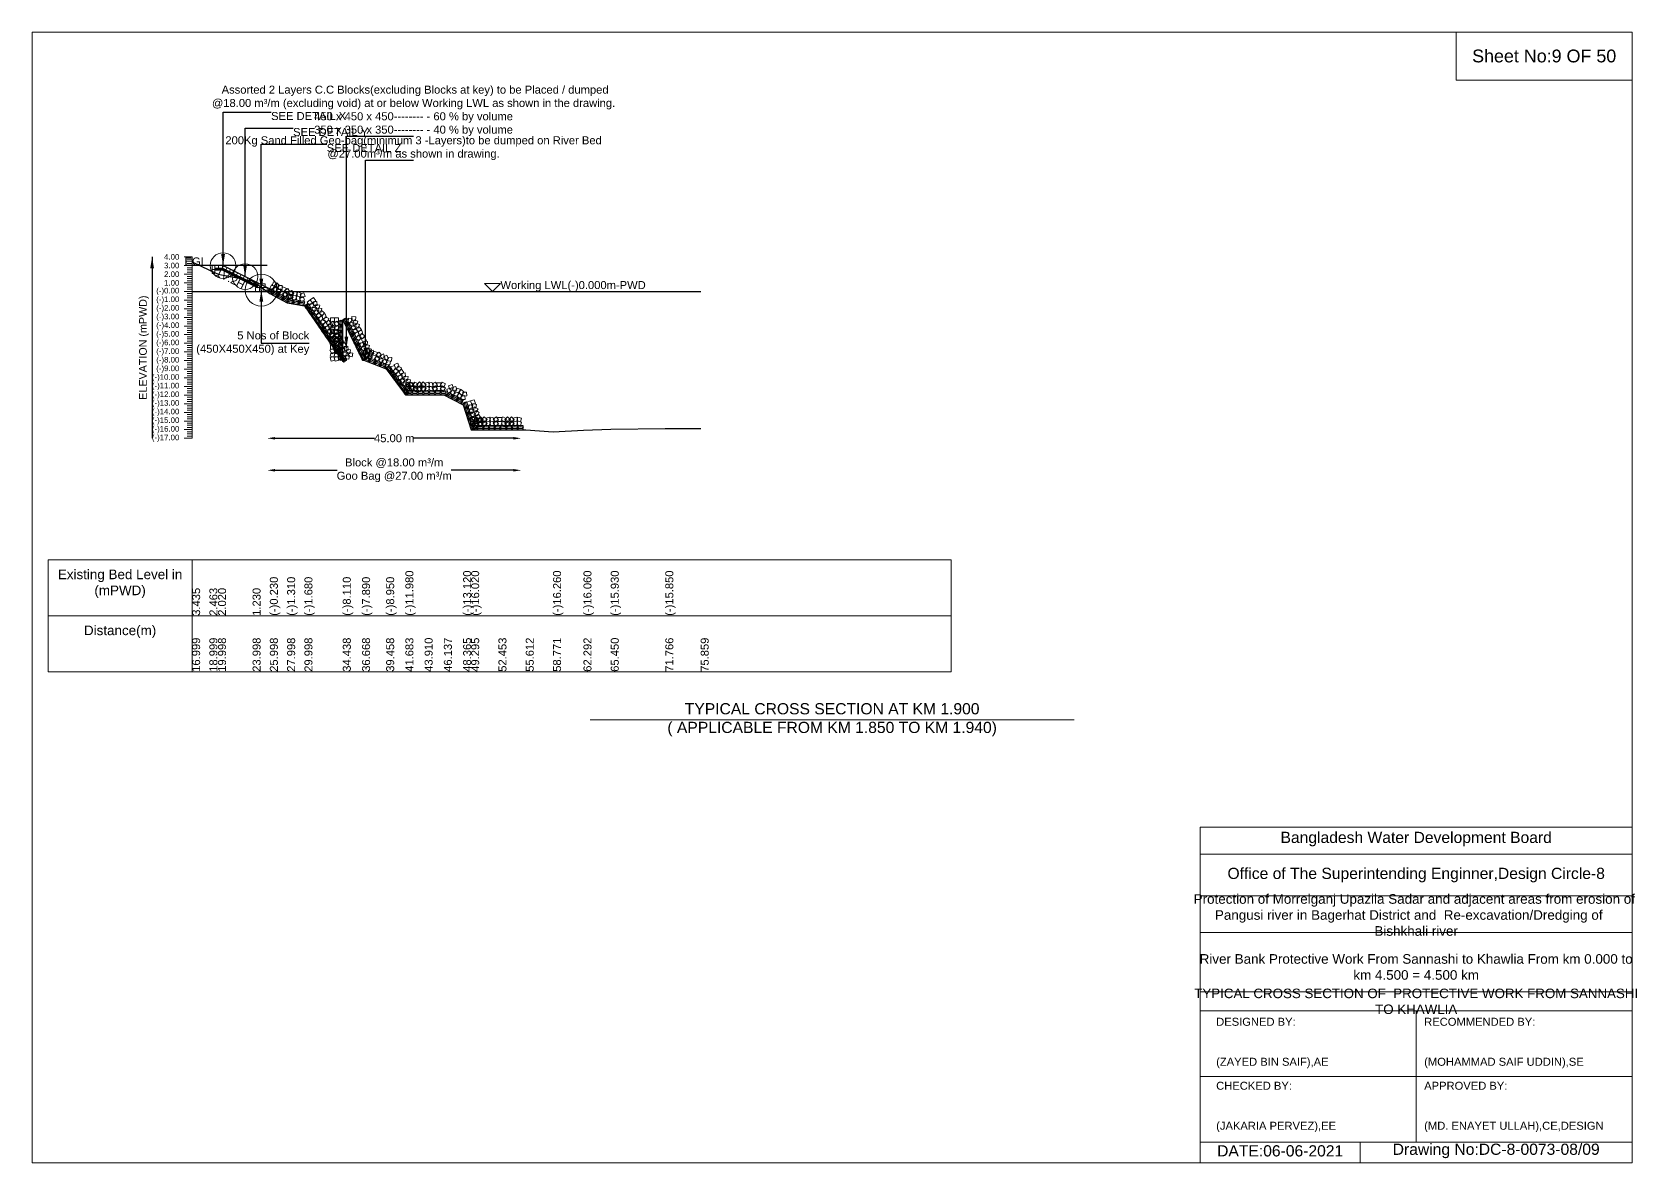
# Model space of a CAD drawing. Header units: inches. Extents: x 89000 to 845029, y -7071 to 0.
# Drawn here: x 220000 to 230029, y -7071 to 0 of the extents above; entities that cross this region are included whole.
import ezdxf

# ---------------------------------------------------------------- set-up
doc = ezdxf.new("R2010")
doc.units = ezdxf.units.IN
doc.header["$LTSCALE"] = 7
doc.header["$MEASUREMENT"] = 0
doc.header["$PDMODE"] = 3
for name, color, linetype, lineweight in [('Cross section Data Border', 7, 'Continuous', 9), ('Cross Section Labels', 7, 'Continuous', 9), ('Existing_Bed_Level for Xsection', 7, 'Continuous', 25), ('Long Section Labels', 7, 'Continuous', 9)]:
    doc.layers.add(name, color=color, linetype=linetype, lineweight=lineweight)
doc.styles.get("Standard").update_dxf_attribs({"font": 'arial.ttf'})
doc.dimstyles.new('Appron Lebeling Style', dxfattribs={"dimtxt": 50, "dimasz": 50, "dimexe": 0.18, "dimexo": 0.0625, "dimgap": 0.09, "dimtad": 0, "dimtih": 1, "dimtoh": 1, "dimdec": 4, "dimzin": 0, "dimdsep": 46, "dimtxsty": 'Standard', "dimcen": 0.09, "dimse1": 1, "dimse2": 1, "dimadec": 0, "dimazin": 0, "dimtfac": 1, "dimtdec": 4, "dimtofl": 0, "dimtmove": 0, "dimatfit": 3, "dimfxl": 1, "dimtolj": 1, "dimtzin": 0, "dimarcsym": 0})
doc.dimstyles.get("Standard").update_dxf_attribs({"dimtxt": 0.18, "dimasz": 0.18, "dimexe": 0.18, "dimexo": 0.0625, "dimgap": 0.09, "dimtad": 0, "dimtih": 1, "dimtoh": 1, "dimdec": 4, "dimzin": 0, "dimdsep": 46, "dimtxsty": 'Standard', "dimcen": 0.09, "dimadec": 0, "dimazin": 0, "dimtfac": 1, "dimtdec": 4, "dimtofl": 0, "dimtmove": 0, "dimatfit": 3, "dimfxl": 1, "dimtolj": 1, "dimtzin": 0, "dimarcsym": 0})

# ---------------------------------------------------------------- blocks, each defined once
blk = doc.blocks.new('*D55')
at = {"layer": 'Cross Section Labels', "color": 0, "lineweight": -2, "transparency": 16777216}
for p, q in [((221519, -2540), (222139, -2540)), ((223007, -2540), (222386, -2540))]:
    blk.add_line(p, q, dxfattribs=at)
at = {"layer": 'Cross Section Labels', "color": 0, "transparency": 16777216}
for points in [[(221519, -2532), (221519, -2548), (221469, -2540)], [(223007, -2532), (223007, -2548), (223057, -2540)]]:
    blk.add_solid(points, dxfattribs=at)
at = {"layer": 'Defpoints', "color": 0, "transparency": 16777216}
for p in [(221469, -1622), (223057, -2487), (223057, -2540)]:
    blk.add_point(p, dxfattribs=at)
at = {"layer": 'Cross Section Labels', "color": 0, "transparency": 16777216, "insert": (222263, -2540), "char_height": 50, "attachment_point": 5}
blk.add_mtext('\\A1;45.00 m', dxfattribs=at)
blk = doc.blocks.new('*D56')
at = {"layer": 'Cross Section Labels', "color": 0, "lineweight": -2, "transparency": 16777216}
for p, q in [((221519, -2740), (221907, -2740)), ((223007, -2740), (222618, -2740))]:
    blk.add_line(p, q, dxfattribs=at)
at = {"layer": 'Cross Section Labels', "color": 0, "transparency": 16777216}
for points in [[(221519, -2732), (221519, -2748), (221469, -2740)], [(223007, -2732), (223007, -2748), (223057, -2740)]]:
    blk.add_solid(points, dxfattribs=at)
at = {"layer": 'Defpoints', "color": 0, "transparency": 16777216}
for p in [(221469, -1622), (223057, -2487), (223057, -2740)]:
    blk.add_point(p, dxfattribs=at)
at = {"layer": 'Cross Section Labels', "color": 0, "transparency": 16777216, "insert": (222263, -2740), "char_height": 50, "attachment_point": 5}
blk.add_mtext('\\A1;Block @18.00 m³/m ^JGoo Bag @27.00 m³/m ', dxfattribs=at)

msp = doc.modelspace()

# ---------------------------------------------------------------- linework, layer by layer
at = {"layer": 'Cross section Data Border'}
msp.add_lwpolyline([(220100, -3300), (225743.5732, -3300), (225743.5732, -4000), (220100, -4000)], close=True, dxfattribs=at)
for points in [[(221000, -3300), (221000, -4000)], [(220100, -3650), (225743.5732, -3650)]]:
    msp.add_lwpolyline(points, dxfattribs=at)
at = {"layer": 'Cross Section Labels'}
for points in [[(220000, 0), (230000, 0), (230000, -7071), (220000, -7071)], [(228900, 0), (230000, 0), (230000, -300), (228900, -300)], [(222876.95118, -1621.96), (222926.95118, -1571.96), (222826.95118, -1571.96)]]:
    msp.add_lwpolyline(points, close=True, dxfattribs=at)
for points in [[(223488, -4300), (225000, -4300), (226512, -4300)], [(227300, -7071), (227300, -4971), (230000, -4971)], [(227300, -5141), (230000, -5141)], [(227300, -5401), (230000, -5401)], [(227300, -5631), (230000, -5631)], [(227300, -6001), (230000, -6001)], [(227300, -6121), (230000, -6121)], [(228650, -6121), (228650, -6941)], [(227300, -6531), (230000, -6531)], [(227300, -6941), (230000, -6941)], [(228300, -6941), (228300, -7071)]]:
    msp.add_lwpolyline(points, dxfattribs=at)
for centre, radius in [((221193.55118, -1459.96), 80), ((221331.25118, -1528.81), 80), ((221432.50118, -1613.86), 100)]:
    msp.add_circle(centre, radius, dxfattribs=at)
at = {"layer": 'Existing_Bed_Level for Xsection'}
for points in [[(221000, -1436.47), (221107.99019, -1488.958), (221161.98778, -1512.88), (221377.97314, -1555.54), (221485.96333, -1634.38), (221593.95352, -1692.7), (221701.9487, -1712.68), (221941.74038, -2059.9), (221941.74038, -1847.68), (221941.74038, -1799.08), (222062.14946, -2048.02), (222212.81434, -2105.26), (222332.97297, -2268.88), (222453.19145, -2268.88), (222573.46111, -2268.88), (222693.77488, -2330.44), (222743.98184, -2487.04), (222914.53177, -2487.04), (223085.10591, -2487.04), (223255.70036, -2500), (223445.85341, -2489.2), (223616.36142, -2482.18), (223957.4448, -2477.86), (224178.43902, -2477.86)], [(221468.95118, -1459.96), (221000, -1459.96)], [(221517.55118, -1621.96), (221196.97174, -1461.67028), (221193.55118, -1459.96), (221189.72688, -1459.96), (221141.12688, -1459.96)], [(221141.12688, -1476.16), (221189.72688, -1476.16), (221408.20118, -1585.39715)], [(221141.12688, -1481.56), (221188.45211, -1481.56), (221408.20118, -1591.43453)], [(221141.12688, -1486.96), (221187.17734, -1486.96), (221408.20118, -1597.47192)], [(221000, -1621.96), (224178.43902, -1621.96)]]:
    msp.add_lwpolyline(points, dxfattribs=at)
at = {"layer": 'Long Section Labels'}
for points in [[(221000, -1405.96), (220950, -1405.96)], [(221000, -1459.96), (220950, -1459.96)], [(221000, -1419.46), (220970, -1419.46)], [(221000, -1432.96), (220970, -1432.96)], [(221000, -1446.46), (220970, -1446.46)], [(221000, -1473.46), (220970, -1473.46)], [(221000, -1486.96), (220970, -1486.96)], [(221000, -1500.46), (220970, -1500.46)], [(221000, -2539.96), (221000, -2485.96), (221000, -2431.96), (221000, -2377.96), (221000, -2323.96), (221000, -2269.96), (221000, -2215.96), (221000, -2161.96), (221000, -2107.96), (221000, -2053.96), (221000, -1999.96), (221000, -1945.96), (221000, -1891.96), (221000, -1837.96), (221000, -1783.96), (221000, -1729.96), (221000, -1675.96), (221000, -1621.96), (221000, -1567.96), (221000, -1513.96), (221000, -1459.96), (221000, -1405.96)], [(221000, -1513.96), (220950, -1513.96)], [(221000, -1567.96), (220950, -1567.96)], [(221000, -1527.46), (220970, -1527.46)], [(221000, -1540.96), (220970, -1540.96)], [(221000, -1554.46), (220970, -1554.46)], [(221000, -1581.46), (220970, -1581.46)], [(221000, -1594.96), (220970, -1594.96)], [(221000, -1621.96), (220950, -1621.96)], [(221000, -1675.96), (220950, -1675.96)], [(221000, -1608.46), (220970, -1608.46)], [(221000, -1635.46), (220970, -1635.46)], [(221000, -1648.96), (220970, -1648.96)], [(221000, -1662.46), (220970, -1662.46)], [(221000, -1689.46), (220970, -1689.46)], [(221000, -1702.96), (220970, -1702.96)], [(221000, -1729.96), (220950, -1729.96)], [(221000, -1783.96), (220950, -1783.96)], [(221000, -1716.46), (220970, -1716.46)], [(221000, -1743.46), (220970, -1743.46)], [(221000, -1756.96), (220970, -1756.96)], [(221000, -1770.46), (220970, -1770.46)], [(221000, -1797.46), (220970, -1797.46)], [(221000, -1837.96), (220950, -1837.96)], [(221000, -1891.96), (220950, -1891.96)], [(221000, -1810.96), (220970, -1810.96)], [(221000, -1824.46), (220970, -1824.46)], [(221000, -1851.46), (220970, -1851.46)], [(221000, -1864.96), (220970, -1864.96)], [(221000, -1878.46), (220970, -1878.46)], [(221000, -1905.46), (220970, -1905.46)], [(221000, -1945.96), (220950, -1945.96)], [(221000, -1999.96), (220950, -1999.96)], [(221000, -1918.96), (220970, -1918.96)], [(221000, -1932.46), (220970, -1932.46)], [(221000, -1959.46), (220970, -1959.46)], [(221000, -1972.96), (220970, -1972.96)], [(221000, -1986.46), (220970, -1986.46)], [(221000, -2053.96), (220950, -2053.96)], [(221000, -2013.46), (220970, -2013.46)], [(221000, -2026.96), (220970, -2026.96)], [(221000, -2040.46), (220970, -2040.46)], [(221000, -2067.46), (220970, -2067.46)], [(221000, -2080.96), (220970, -2080.96)], [(221000, -2094.46), (220970, -2094.46)], [(221000, -2107.96), (220950, -2107.96)], [(221000, -2161.96), (220950, -2161.96)], [(221000, -2121.46), (220970, -2121.46)], [(221000, -2134.96), (220970, -2134.96)], [(221000, -2148.46), (220970, -2148.46)], [(221000, -2175.46), (220970, -2175.46)], [(221000, -2188.96), (220970, -2188.96)], [(221000, -2202.46), (220970, -2202.46)], [(221000, -2215.96), (220950, -2215.96)], [(221000, -2269.96), (220950, -2269.96)], [(221000, -2229.46), (220970, -2229.46)], [(221000, -2242.96), (220970, -2242.96)], [(221000, -2256.46), (220970, -2256.46)], [(221000, -2283.46), (220970, -2283.46)], [(221000, -2296.96), (220970, -2296.96)], [(221000, -2323.96), (220950, -2323.96)], [(221000, -2377.96), (220950, -2377.96)], [(221000, -2310.46), (220970, -2310.46)], [(221000, -2337.46), (220970, -2337.46)], [(221000, -2350.96), (220970, -2350.96)], [(221000, -2364.46), (220970, -2364.46)], [(221000, -2391.46), (220970, -2391.46)], [(221000, -2404.96), (220970, -2404.96)], [(221000, -2431.96), (220950, -2431.96)], [(221000, -2485.96), (220950, -2485.96)], [(221000, -2418.46), (220970, -2418.46)], [(221000, -2445.46), (220970, -2445.46)], [(221000, -2458.96), (220970, -2458.96)], [(221000, -2472.46), (220970, -2472.46)], [(221000, -2499.46), (220970, -2499.46)], [(221000, -2539.96), (220950, -2539.96)], [(221000, -2512.96), (220970, -2512.96)], [(221000, -2526.46), (220970, -2526.46)]]:
    msp.add_lwpolyline(points, dxfattribs=at)
for points in [[(221141.12688, -1459.96), (221124.92688, -1459.96), (221124.92688, -1484.26), (221141.12688, -1484.26)], [(221141.12688, -1484.26), (221124.92688, -1484.26), (221124.92688, -1508.56), (221141.12688, -1508.56)], [(221165.42688, -1459.96), (221141.12688, -1459.96), (221141.12688, -1476.16), (221165.42688, -1476.16)], [(221189.72688, -1459.96), (221165.42688, -1459.96), (221165.42688, -1476.16), (221189.72688, -1476.16)], [(221218.70632, -1472.53757), (221196.97174, -1461.67028), (221189.72688, -1476.16), (221211.46146, -1487.02729)], [(221240.4409, -1483.40486), (221218.70632, -1472.53757), (221211.46146, -1487.02729), (221233.19604, -1497.89458)], [(221262.17548, -1494.27215), (221240.4409, -1483.40486), (221233.19604, -1497.89458), (221254.93062, -1508.76187)], [(221283.91006, -1505.13944), (221262.17548, -1494.27215), (221254.93062, -1508.76187), (221276.6652, -1519.62916)], [(221305.64464, -1516.00673), (221283.91006, -1505.13944), (221276.6652, -1519.62916), (221298.39978, -1530.49645)], [(221327.37922, -1526.87402), (221305.64464, -1516.00673), (221298.39978, -1530.49645), (221320.13436, -1541.36374)], [(221349.1138, -1537.74131), (221327.37922, -1526.87402), (221320.13436, -1541.36374), (221341.86894, -1552.23103)], [(221370.84838, -1548.6086), (221349.1138, -1537.74131), (221341.86894, -1552.23103), (221363.60352, -1563.09832)], [(221392.58297, -1559.47589), (221370.84838, -1548.6086), (221363.60352, -1563.09832), (221385.33811, -1573.96561)], [(221414.31755, -1570.34318), (221392.58297, -1559.47589), (221385.33811, -1573.96561), (221407.07269, -1584.8329)], [(221420.35118, -1597.66), (221396.05118, -1597.66), (221396.05118, -1621.96), (221420.35118, -1621.96)], [(221432.50118, -1573.36), (221408.20118, -1573.36), (221408.20118, -1597.66), (221432.50118, -1597.66)], [(221444.65118, -1597.66), (221420.35118, -1597.66), (221420.35118, -1621.96), (221444.65118, -1621.96)], [(221456.80118, -1573.36), (221432.50118, -1573.36), (221432.50118, -1597.66), (221456.80118, -1597.66)], [(221468.95118, -1597.66), (221444.65118, -1597.66), (221444.65118, -1621.96), (221468.95118, -1621.96)], [(221517.87916, -1590.1123), (221495.21151, -1581.35629), (221486.45551, -1604.02394), (221509.12316, -1612.77995)], [(221532.20757, -1570.48612), (221509.53992, -1561.73012), (221500.78392, -1584.39777), (221523.45157, -1593.15377)], [(221535.53758, -1606.28373), (221517.87678, -1589.59283), (221501.18588, -1607.25363), (221518.84668, -1623.94453)], [(221547.08451, -1584.90247), (221529.42371, -1568.21157), (221512.73281, -1585.87237), (221530.39361, -1602.56327)], [(221563.09715, -1584.45098), (221538.80656, -1585.12713), (221539.48271, -1609.41772), (221563.7733, -1608.74157)], [(221589.13529, -1603.56411), (221567.75402, -1592.01718), (221556.20709, -1613.39844), (221577.58836, -1624.94537)], [(221610.77174, -1623.99186), (221598.0161, -1603.30892), (221577.33317, -1616.06456), (221590.0888, -1636.74749)], [(221551.55022, -1605.83224), (221527.25962, -1606.50839), (221527.93578, -1630.79898), (221552.22637, -1630.12283)], [(221577.58836, -1624.94537), (221556.20709, -1613.39844), (221544.66016, -1634.77971), (221566.04142, -1646.32664)], [(221599.22481, -1645.37312), (221586.46917, -1624.69019), (221565.78624, -1637.44582), (221578.54187, -1658.12876)], [(221612.05772, -1637.84082), (221588.7712, -1644.78547), (221595.71585, -1668.07199), (221619.00237, -1661.12733)], [(221631.98968, -1659.3665), (221618.21163, -1639.35013), (221598.19525, -1653.12817), (221611.9733, -1673.14455)], [(221623.60465, -1616.45956), (221600.31813, -1623.40421), (221607.26278, -1646.69072), (221630.5493, -1639.74607)], [(221636.41036, -1635.472), (221622.63231, -1615.45562), (221602.61594, -1629.23366), (221616.39398, -1649.25004)], [(221650.13944, -1647.59639), (221625.91535, -1649.51555), (221627.83451, -1673.73965), (221652.05861, -1671.82049)], [(221654.56012, -1623.70188), (221630.33603, -1625.62104), (221632.25519, -1649.84514), (221656.47929, -1647.92598)], [(221679.07792, -1659.35107), (221657.14385, -1648.89226), (221646.68505, -1670.82633), (221668.61912, -1681.28514)], [(221683.4986, -1635.45656), (221661.56453, -1624.99776), (221651.10573, -1646.93182), (221673.0398, -1657.39063)], [(221694.17766, -1654.0026), (221671.26921, -1662.10772), (221679.37433, -1685.01617), (221702.28278, -1676.91105)], [(221698.59834, -1630.10809), (221675.68989, -1638.21321), (221683.79501, -1661.12166), (221706.70346, -1653.01654)], [(221752.37714, -1694.47524), (221738.56837, -1674.48004), (221718.57318, -1688.28881), (221732.38195, -1708.28401)], [(221762.38154, -1722.49917), (221760.40588, -1698.27962), (221736.18633, -1700.25527), (221738.16198, -1724.47483)], [(221772.37234, -1680.66647), (221758.56357, -1660.67127), (221738.56837, -1674.48004), (221752.37714, -1694.47524)], [(221782.37673, -1708.6904), (221780.40108, -1684.47085), (221756.18153, -1686.4465), (221758.15718, -1710.66605)], [(221797.23052, -1707.805), (221773.32925, -1703.42102), (221768.94527, -1727.32229), (221792.84654, -1731.70627)], [(221777.23533, -1721.61377), (221753.33406, -1717.22979), (221748.95008, -1741.13106), (221772.85135, -1745.51504)], [(221786.67138, -1765.50246), (221791.03632, -1741.59771), (221767.13157, -1737.23276), (221762.76663, -1761.13752)], [(221807.83661, -1769.97263), (221789.32007, -1754.23644), (221773.58388, -1772.75299), (221792.10042, -1788.48917)], [(221806.66657, -1751.69369), (221811.03152, -1727.78894), (221787.12677, -1723.42399), (221782.76182, -1747.32875)], [(221820.04302, -1798.72349), (221811.8845, -1775.834), (221788.99501, -1783.99252), (221797.15353, -1806.88201)], [(221827.83181, -1756.16386), (221809.31526, -1740.42767), (221793.57908, -1758.94421), (221812.09562, -1774.6804)], [(221834.51539, -1805.5907), (221812.56529, -1795.16559), (221802.14018, -1817.1157), (221824.09029, -1827.54081)], [(221840.03822, -1784.91472), (221831.8797, -1762.02523), (221808.99021, -1770.18375), (221817.14873, -1793.07324)], [(221854.51059, -1791.78193), (221832.56048, -1781.35682), (221822.13538, -1803.30693), (221844.08548, -1813.73203)], [(221869.03374, -1820.63284), (221855.22497, -1800.63764), (221835.22977, -1814.44641), (221849.03854, -1834.44161)], [(221865.60038, -1787.79684), (221865.60038, -1812.09684), (221889.90038, -1812.09684), (221889.90038, -1787.79684)], [(221889.90038, -1787.79684), (221889.90038, -1812.09684), (221914.20038, -1812.09684), (221914.20038, -1787.79684)], [(221998.91185, -1815.89106), (222000.67175, -1791.65487), (221976.43557, -1789.89496), (221974.67566, -1814.13115)], [(222020.78729, -1805.31018), (222022.5472, -1781.074), (221998.31101, -1779.31409), (221996.55111, -1803.55028)], [(222035.60128, -1806.71194), (222012.65438, -1798.71633), (222004.65877, -1821.66323), (222027.60567, -1829.65884)], [(221849.03854, -1834.44161), (221835.22977, -1814.44641), (221815.23458, -1828.25518), (221829.04335, -1848.25038)], [(221859.04293, -1862.46554), (221857.06728, -1838.24599), (221832.84773, -1840.22164), (221834.82338, -1864.44119)], [(221873.89673, -1861.58014), (221849.99546, -1857.19616), (221845.61148, -1881.09743), (221869.51275, -1885.48141)], [(221879.03813, -1848.65677), (221877.06248, -1824.43722), (221852.84292, -1826.41287), (221854.81858, -1850.63242)], [(221883.33278, -1905.46883), (221887.69772, -1881.56408), (221863.79297, -1877.19913), (221859.42802, -1901.10389)], [(221877.74354, -1879.96414), (221860.56769, -1897.15368), (221877.75722, -1914.32953), (221894.93308, -1897.13999)], [(221860.56769, -1921.43999), (221877.74354, -1938.62953), (221894.93308, -1921.45368), (221877.75722, -1904.26414)], [(221861.15584, -1819.78969), (221873.29324, -1840.84138), (221894.34492, -1828.70398), (221882.20753, -1807.65229)], [(221869.16202, -1833.66446), (221862.86801, -1857.1352), (221886.33874, -1863.42921), (221892.63276, -1839.95847)], [(221862.86801, -1864.25847), (221869.16202, -1887.72921), (221892.63276, -1881.4352), (221886.33874, -1857.96446)], [(221893.89192, -1847.77137), (221869.99065, -1843.38739), (221865.60667, -1867.28866), (221889.50794, -1871.67264)], [(221904.49801, -1909.939), (221885.98147, -1894.20281), (221870.24528, -1912.71935), (221888.76182, -1928.45554)], [(221903.32797, -1891.66006), (221907.69292, -1867.7553), (221883.78816, -1863.39036), (221879.42322, -1887.29511)], [(221902.04354, -1879.96414), (221884.86769, -1897.15368), (221902.05722, -1914.32953), (221919.23308, -1897.13999)], [(221884.86769, -1921.43999), (221902.04354, -1938.62953), (221919.23308, -1921.45368), (221902.05722, -1904.26414)], [(221885.45584, -1819.78969), (221897.59324, -1840.84138), (221918.64492, -1828.70398), (221906.50753, -1807.65229)], [(221893.46202, -1833.66446), (221887.16801, -1857.1352), (221910.63874, -1863.42921), (221916.93276, -1839.95847)], [(221887.16801, -1864.25847), (221893.46202, -1887.72921), (221916.93276, -1881.4352), (221910.63874, -1857.96446)], [(221924.49321, -1896.13023), (221905.97666, -1880.39404), (221890.24047, -1898.91058), (221908.75702, -1914.64677)], [(221936.69961, -1924.88108), (221928.54109, -1901.9916), (221905.65161, -1910.15012), (221913.81013, -1933.0396)], [(222013.72583, -1817.29281), (221990.77893, -1809.2972), (221982.78332, -1832.2441), (222005.73022, -1840.23971)], [(222016.32341, -1862.1092), (222024.30075, -1839.15594), (222001.34749, -1831.1786), (221993.37015, -1854.13187)], [(222036.5534, -1869.77061), (222020.66759, -1851.38227), (222002.27925, -1867.26808), (222018.16506, -1885.65642)], [(222038.19886, -1851.52833), (222046.17619, -1828.57506), (222023.22293, -1820.59773), (222015.2456, -1843.55099)], [(222044.20883, -1900.05266), (222039.65506, -1876.18316), (222015.78556, -1880.73693), (222020.33933, -1904.60643)], [(222057.45764, -1909.05696), (222037.36479, -1895.39067), (222023.6985, -1915.48352), (222043.79135, -1929.14981)], [(222058.42884, -1859.18974), (222042.54303, -1840.8014), (222024.15469, -1856.68721), (222040.0405, -1875.07555)], [(222066.08428, -1889.47179), (222061.53051, -1865.60229), (222037.66101, -1870.15605), (222042.21477, -1894.02556)], [(222079.33308, -1898.47609), (222059.24023, -1884.8098), (222045.57394, -1904.90265), (222065.66679, -1918.56894)], [(221873.29324, -1929.15229), (221861.15584, -1950.20398), (221882.20753, -1962.34138), (221894.34492, -1941.28969)], [(221861.15584, -1989.88969), (221873.29324, -2010.94138), (221894.34492, -1998.80398), (221882.20753, -1977.75229)], [(221869.16202, -2003.76446), (221862.86801, -2027.2352), (221886.33874, -2033.52921), (221892.63276, -2010.05847)], [(221865.60038, -1957.89684), (221865.60038, -1982.19684), (221889.90038, -1982.19684), (221889.90038, -1957.89684)], [(221897.59324, -1929.15229), (221885.45584, -1950.20398), (221906.50753, -1962.34138), (221918.64492, -1941.28969)], [(221885.45584, -1989.88969), (221897.59324, -2010.94138), (221918.64492, -1998.80398), (221906.50753, -1977.75229)], [(221916.70442, -1938.68985), (221908.5459, -1915.80037), (221885.65641, -1923.95889), (221893.81493, -1946.84837)], [(221893.46202, -2003.76446), (221887.16801, -2027.2352), (221910.63874, -2033.52921), (221916.93276, -2010.05847)], [(221889.90038, -1957.89684), (221889.90038, -1982.19684), (221914.20038, -1982.19684), (221914.20038, -1957.89684)], [(221931.17679, -1945.55707), (221909.22669, -1935.13196), (221898.80158, -1957.08207), (221920.75169, -1967.50717)], [(221945.69994, -1974.40797), (221931.89117, -1954.41278), (221911.89598, -1968.22155), (221925.70475, -1988.21675)], [(221951.17199, -1931.7483), (221929.22188, -1921.32319), (221918.79678, -1943.2733), (221940.74688, -1953.6984)], [(221955.70433, -2002.43191), (221953.72868, -1978.21235), (221929.50913, -1980.18801), (221931.48478, -2004.40756)], [(221965.69514, -1960.5992), (221951.88637, -1940.60401), (221931.89117, -1954.41278), (221945.69994, -1974.40797)], [(221970.55813, -2001.54651), (221946.65686, -1997.16253), (221942.27288, -2021.0638), (221966.17415, -2025.44778)], [(221975.69953, -1988.62314), (221973.72388, -1964.40358), (221949.50432, -1966.37923), (221951.47997, -1990.59879)], [(221990.55332, -1987.73774), (221966.65205, -1983.35376), (221962.26807, -2007.25503), (221986.16934, -2011.63901)], [(221999.98937, -2031.62643), (222004.35432, -2007.72167), (221980.44956, -2003.35673), (221976.08462, -2027.26148)], [(222067.3871, -1939.79297), (222056.80623, -1917.91753), (222034.93078, -1928.4984), (222045.51165, -1950.37385)], [(222072.97795, -1969.01918), (222074.73786, -1944.78299), (222050.50167, -1943.02309), (222048.74176, -1967.25927)], [(222089.26254, -1929.2121), (222078.68167, -1907.33665), (222056.80623, -1917.91753), (222067.3871, -1939.79297)], [(222087.79194, -1970.42093), (222064.84504, -1962.42532), (222056.84943, -1985.37223), (222079.79633, -1993.36783)], [(222090.38952, -2015.23732), (222098.36685, -1992.28406), (222075.41359, -1984.30673), (222067.43626, -2007.25999)], [(222094.8534, -1958.43831), (222096.6133, -1934.20212), (222072.37712, -1932.44221), (222070.61721, -1956.6784)], [(222106.48386, -2013.21822), (222086.7785, -1998.99891), (222072.55919, -2018.70426), (222092.26454, -2032.92358)], [(222110.6195, -2022.89874), (222094.73369, -2004.5104), (222076.34535, -2020.3962), (222092.23116, -2038.78455)], [(222109.66738, -1959.84006), (222086.72048, -1951.84445), (222078.72487, -1974.79135), (222101.67178, -1982.78696)], [(222115.11398, -1990.50235), (222095.40862, -1976.28303), (222081.18931, -1995.98839), (222100.89467, -2010.2077)], [(222112.26497, -2004.65645), (222120.2423, -1981.70319), (222097.28904, -1973.72586), (222089.3117, -1996.67912)], [(222132.49495, -2012.31786), (222116.60914, -1993.92952), (222098.2208, -2009.81533), (222114.10661, -2028.20367)], [(222130.92764, -1987.94571), (222106.93773, -1991.81537), (222110.8074, -2015.80528), (222134.79731, -2011.93561)], [(222159.25639, -2003.46274), (222136.54052, -1994.83262), (222127.9104, -2017.54849), (222150.62627, -2026.17862)], [(222183.39496, -2020.8627), (222168.02622, -2002.04005), (222149.20358, -2017.40879), (222164.57231, -2036.23143)], [(221862.86801, -2034.35847), (221869.16202, -2057.82921), (221892.63276, -2051.5352), (221886.33874, -2028.06446)], [(221887.16801, -2034.35847), (221893.46202, -2057.82921), (221916.93276, -2051.5352), (221910.63874, -2028.06446)], [(221979.99418, -2045.4352), (221984.35912, -2021.53044), (221960.45437, -2017.1655), (221956.08942, -2041.07025)], [(222122.29752, -2010.66158), (222098.30761, -2014.53125), (222102.17728, -2038.52115), (222126.16718, -2034.65149)], [(222150.62627, -2026.17862), (222127.9104, -2017.54849), (222119.28027, -2040.26437), (222141.99615, -2048.89449)], [(222174.76484, -2043.57857), (222159.3961, -2024.75593), (222140.57345, -2040.12466), (222155.94219, -2058.94731)], [(222186.49383, -2034.42162), (222164.3249, -2044.37293), (222174.27621, -2066.54186), (222196.44514, -2056.59055)], [(222195.12396, -2011.70575), (222172.95503, -2021.65705), (222182.90633, -2043.82598), (222205.07526, -2033.87468)], [(222219.16587, -2065.20789), (222209.19692, -2043.04689), (222187.03592, -2053.01584), (222197.00487, -2075.17684)], [(222227.796, -2042.49201), (222217.82704, -2020.33101), (222195.66604, -2030.29997), (222205.635, -2052.46097)], [(222239.13071, -2056.87995), (222214.95473, -2054.42804), (222212.50282, -2078.60403), (222236.67881, -2081.05593)], [(222247.76084, -2034.16408), (222223.58486, -2031.71217), (222221.13295, -2055.88815), (222245.30893, -2058.34006)], [(222274.22698, -2107.32192), (222265.40742, -2084.67892), (222242.76442, -2093.49849), (222251.58399, -2116.14149)], [(222288.89261, -2113.7661), (222266.64912, -2103.9826), (222256.86562, -2126.2261), (222279.10912, -2136.0096)], [(222293.81288, -2092.9385), (222284.99331, -2070.29551), (222262.35032, -2079.11507), (222271.16988, -2101.75807)], [(222308.47851, -2099.38268), (222286.23501, -2089.59919), (222276.45152, -2111.84269), (222298.69501, -2121.62618)], [(222304.24719, -2142.18324), (222289.86377, -2122.59734), (222270.27788, -2136.98076), (222284.66129, -2156.56665)], [(222315.0609, -2169.90493), (222312.38299, -2145.75294), (222288.23099, -2148.43086), (222290.90891, -2172.58285)], [(222323.83309, -2127.79982), (222309.44967, -2108.21393), (222289.86377, -2122.59734), (222304.24719, -2142.18324)], [(222329.88273, -2168.5887), (222305.86427, -2164.90042), (222302.176, -2188.91889), (222326.19446, -2192.60716)], [(222334.6468, -2155.52152), (222331.96888, -2131.36952), (222307.81689, -2134.04744), (222310.49481, -2158.19943)], [(222340.5889, -2212.18496), (222344.25805, -2188.16356), (222320.23666, -2184.49442), (222316.56751, -2208.51581)], [(222349.46863, -2154.20528), (222325.45017, -2150.51701), (222321.76189, -2174.53547), (222345.78036, -2178.22374)], [(222361.87499, -2216.03881), (222342.90942, -2200.84679), (222327.71741, -2219.81236), (222346.68297, -2235.00437)], [(222351.95894, -2188.29546), (222330.90725, -2200.43285), (222343.04465, -2221.48454), (222364.09634, -2209.34715)], [(222360.1748, -2197.80154), (222363.84395, -2173.78015), (222339.82255, -2170.111), (222336.15341, -2194.1324)], [(222381.46088, -2201.6554), (222362.49532, -2186.46338), (222347.3033, -2205.42894), (222366.26887, -2220.62096)], [(222383.9518, -2192.74), (222359.6518, -2192.74), (222359.6518, -2217.04), (222383.9518, -2217.04)], [(222412.69634, -2200.43285), (222391.64465, -2188.29546), (222379.50725, -2209.34715), (222400.55894, -2221.48454)], [(222420.40864, -2187.70731), (222403.2191, -2204.88316), (222420.39495, -2222.07269), (222437.58449, -2204.89684)], [(222461.88449, -2204.88316), (222444.69495, -2187.70731), (222427.5191, -2204.89684), (222444.70864, -2222.07269)], [(222477.59016, -2190.00763), (222454.11942, -2196.30164), (222460.41343, -2219.77237), (222483.88417, -2213.47836)], [(222508.18417, -2196.30164), (222484.71343, -2190.00763), (222478.41942, -2213.47836), (222501.89016, -2219.77237)], [(222522.05894, -2188.29546), (222501.00725, -2200.43285), (222513.14465, -2221.48454), (222534.19634, -2209.34715)], [(222554.0518, -2192.74), (222529.7518, -2192.74), (222529.7518, -2217.04), (222554.0518, -2217.04)], [(222582.79634, -2200.43285), (222561.74465, -2188.29546), (222549.60725, -2209.34715), (222570.65894, -2221.48454)], [(222625.61159, -2204.38231), (222602.48525, -2211.84304), (222609.94597, -2234.96937), (222633.07231, -2227.50865)], [(222351.95894, -2212.59546), (222330.90725, -2224.73285), (222343.04465, -2245.78454), (222364.09634, -2233.64715)], [(222374.91089, -2244.42319), (222366.09133, -2221.7802), (222343.44833, -2230.59977), (222352.2679, -2253.24276)], [(222383.9518, -2217.04), (222359.6518, -2217.04), (222359.6518, -2241.34), (222383.9518, -2241.34)], [(222394.49679, -2230.03978), (222385.67722, -2207.39678), (222363.03423, -2216.21635), (222371.85379, -2238.85935)], [(222412.69634, -2224.73285), (222391.64465, -2212.59546), (222379.50725, -2233.64715), (222400.55894, -2245.78454)], [(222420.40864, -2212.00731), (222403.2191, -2229.18316), (222420.39495, -2246.37269), (222437.58449, -2229.19684)], [(222461.88449, -2229.18316), (222444.69495, -2212.00731), (222427.5191, -2229.19684), (222444.70864, -2246.37269)], [(222477.59016, -2214.30763), (222454.11942, -2220.60164), (222460.41343, -2244.07237), (222483.88417, -2237.77836)], [(222508.18417, -2220.60164), (222484.71343, -2214.30763), (222478.41942, -2237.77836), (222501.89016, -2244.07237)], [(222522.05894, -2212.59546), (222501.00725, -2224.73285), (222513.14465, -2245.78454), (222534.19634, -2233.64715)], [(222554.0518, -2217.04), (222529.7518, -2217.04), (222529.7518, -2241.34), (222554.0518, -2241.34)], [(222582.79634, -2224.73285), (222561.74465, -2212.59546), (222549.60725, -2233.64715), (222570.65894, -2245.78454)], [(222614.54294, -2226.01504), (222591.4166, -2233.47577), (222598.87733, -2256.60211), (222622.00366, -2249.14138)], [(222643.64263, -2260.19785), (222636.16349, -2237.07746), (222613.0431, -2244.5566), (222620.52224, -2267.67699)], [(222654.71128, -2238.56512), (222647.23214, -2215.44473), (222624.11175, -2222.92387), (222631.59089, -2246.04426)], [(222664.40018, -2254.10905), (222640.63877, -2249.02128), (222635.551, -2272.78269), (222659.31242, -2277.87046)], [(222675.46883, -2232.47632), (222651.70742, -2227.38855), (222646.61965, -2251.14996), (222670.38106, -2256.23773)], [(222688.76914, -2273.64777), (222670.74158, -2257.3537), (222654.4475, -2275.38127), (222672.47507, -2291.67534)], [(222699.83779, -2252.01504), (222681.81022, -2235.72097), (222665.51615, -2253.74854), (222683.54372, -2270.04261)], [(222704.76778, -2272.84034), (222680.49823, -2274.05644), (222681.71433, -2298.32599), (222705.98388, -2297.10989)], [(222715.83643, -2251.20761), (222691.56687, -2252.42371), (222692.78298, -2276.69326), (222717.05253, -2275.47716)], [(222747.88497, -2329.4137), (222740.46619, -2306.27387), (222717.32636, -2313.69265), (222724.74513, -2336.83248)], [(222771.0248, -2321.99492), (222763.60602, -2298.85509), (222740.46619, -2306.27387), (222747.88497, -2329.4137)], [(222749.33509, -2359.1345), (222754.46593, -2335.38235), (222730.71379, -2330.25151), (222725.58294, -2354.00366)], [(222763.80763, -2362.59348), (222742.20386, -2351.46842), (222731.0788, -2373.07219), (222752.68257, -2384.19725)], [(222760.11438, -2407.33291), (222771.22223, -2385.72028), (222749.60961, -2374.61242), (222738.50175, -2396.22505)], [(222779.07463, -2417.74724), (222765.91551, -2397.31864), (222745.48691, -2410.47775), (222758.64603, -2430.90635)], [(222772.47492, -2351.71572), (222777.60576, -2327.96358), (222753.85362, -2322.83273), (222748.72277, -2346.58488)], [(222786.94746, -2355.17471), (222765.34369, -2344.04964), (222754.21863, -2365.65341), (222775.8224, -2376.77848)], [(222793.91736, -2418.59285), (222772.86567, -2406.45546), (222760.72827, -2427.50715), (222781.77996, -2439.64454)], [(222783.25421, -2399.91413), (222794.36206, -2378.30151), (222772.74944, -2367.19365), (222761.64158, -2388.80627)], [(222802.21446, -2410.32846), (222789.05534, -2389.89986), (222768.62674, -2403.05898), (222781.78586, -2423.48758)], [(222801.62966, -2405.86731), (222784.44012, -2423.04316), (222801.61597, -2440.23269), (222818.80551, -2423.05684)], [(222843.10551, -2423.04316), (222825.91597, -2405.86731), (222808.74012, -2423.05684), (222825.92966, -2440.23269)], [(222903.27996, -2406.45546), (222882.22827, -2418.59285), (222894.36567, -2439.64454), (222915.41736, -2427.50715)], [(222964.01736, -2418.59285), (222942.96567, -2406.45546), (222930.82827, -2427.50715), (222951.87996, -2439.64454)], [(222971.72966, -2405.86731), (222954.54012, -2423.04316), (222971.71597, -2440.23269), (222988.90551, -2423.05684)], [(223013.20551, -2423.04316), (222996.01597, -2405.86731), (222978.84012, -2423.05684), (222996.02966, -2440.23269)], [(222765.17281, -2410.9), (222740.87281, -2410.9), (222740.87281, -2435.2), (222765.17281, -2435.2)], [(222765.17281, -2435.2), (222740.87281, -2435.2), (222740.87281, -2459.5), (222765.17281, -2459.5)], [(222782.42145, -2448.80214), (222781.24936, -2424.53042), (222756.97764, -2425.70251), (222758.14974, -2449.97423)], [(222794.28135, -2459.5702), (222776.29637, -2443.22913), (222759.9553, -2461.21412), (222777.94028, -2477.55518)], [(222793.91736, -2442.89285), (222772.86567, -2430.75546), (222760.72827, -2451.80715), (222781.77996, -2463.94454)], [(222805.56128, -2441.38336), (222804.38919, -2417.11165), (222780.11747, -2418.28374), (222781.28957, -2442.55545)], [(222817.42118, -2452.15142), (222799.4362, -2435.81036), (222783.09513, -2453.79534), (222801.08012, -2470.1364)], [(222801.62966, -2430.16731), (222784.44012, -2447.34316), (222801.61597, -2464.53269), (222818.80551, -2447.35684)], [(222843.10551, -2447.34316), (222825.91597, -2430.16731), (222808.74012, -2447.35684), (222825.92966, -2464.53269)], [(222858.81118, -2408.16763), (222835.34044, -2414.46164), (222841.63445, -2437.93237), (222865.10519, -2431.63836)], [(222858.81118, -2432.46763), (222835.34044, -2438.76164), (222841.63445, -2462.23237), (222865.10519, -2455.93836)], [(222889.40519, -2414.46164), (222865.93445, -2408.16763), (222859.64044, -2431.63836), (222883.11118, -2437.93237)], [(222889.40519, -2438.76164), (222865.93445, -2432.46763), (222859.64044, -2455.93836), (222883.11118, -2462.23237)], [(222903.27996, -2430.75546), (222882.22827, -2442.89285), (222894.36567, -2463.94454), (222915.41736, -2451.80715)], [(222935.27281, -2410.9), (222910.97281, -2410.9), (222910.97281, -2435.2), (222935.27281, -2435.2)], [(222935.27281, -2435.2), (222910.97281, -2435.2), (222910.97281, -2459.5), (222935.27281, -2459.5)], [(222964.01736, -2442.89285), (222942.96567, -2430.75546), (222930.82827, -2451.80715), (222951.87996, -2463.94454)], [(222971.72966, -2430.16731), (222954.54012, -2447.34316), (222971.71597, -2464.53269), (222988.90551, -2447.35684)], [(223013.20551, -2447.34316), (222996.01597, -2430.16731), (222978.84012, -2447.35684), (222996.02966, -2464.53269)], [(223028.91118, -2408.16763), (223005.44044, -2414.46164), (223011.73445, -2437.93237), (223035.20519, -2431.63836)], [(223028.91118, -2432.46763), (223005.44044, -2438.76164), (223011.73445, -2462.23237), (223035.20519, -2455.93836)], [(223059.50519, -2414.46164), (223036.03445, -2408.16763), (223029.74044, -2431.63836), (223053.21118, -2437.93237)], [(223059.50519, -2438.76164), (223036.03445, -2432.46763), (223029.74044, -2455.93836), (223053.21118, -2462.23237)]]:
    msp.add_lwpolyline(points, close=True, dxfattribs=at)
for centre, major_axis in [((221496.99821, -1614.02082), (14.51465, -10.59665)), ((221486.1723, -1628.84949), (14.51465, -10.59665)), ((221491.58526, -1621.43516), (14.51465, -10.59665)), ((221517.04883, -1645.95112), (15.81263, -8.5396)), ((221521.41101, -1637.87375), (15.81263, -8.5396)), ((221525.77318, -1629.79639), (15.81263, -8.5396)), ((221548.6741, -1663.03031), (15.81263, -8.5396)), ((221553.03627, -1654.95295), (15.81263, -8.5396)), ((221557.39844, -1646.87558), (15.81263, -8.5396)), ((221580.29936, -1680.10951), (15.81263, -8.5396)), ((221584.66153, -1672.03214), (15.81263, -8.5396)), ((221589.02371, -1663.95477), (15.81263, -8.5396)), ((221612.43458, -1691.45126), (17.67132, -3.26934)), ((221614.10462, -1682.42444), (17.67132, -3.26934)), ((221615.77465, -1673.39763), (17.67132, -3.26934)), ((221647.77722, -1697.98994), (17.67132, -3.26934)), ((221649.44725, -1688.96312), (17.67132, -3.26934)), ((221651.11729, -1679.93631), (17.67132, -3.26934)), ((221683.11985, -1704.52861), (17.67132, -3.26934)), ((221684.78988, -1695.5018), (17.67132, -3.26934)), ((221686.45992, -1686.47499), (17.67132, -3.26934)), ((221722.34016, -1717.9752), (10.21235, -14.78756)), ((221729.8939, -1712.75855), (10.21235, -14.78756)), ((221714.78642, -1723.19185), (10.21235, -14.78756)), ((221735.21112, -1752.76696), (10.21235, -14.78756)), ((221742.76486, -1747.55031), (10.21235, -14.78756)), ((221750.3186, -1742.33367), (10.21235, -14.78756)), ((221755.63583, -1782.34208), (10.21235, -14.78756)), ((221763.18957, -1777.12543), (10.21235, -14.78756)), ((221770.74331, -1771.90878), (10.21235, -14.78756)), ((221776.06054, -1811.91719), (10.21235, -14.78756)), ((221783.61428, -1806.70055), (10.21235, -14.78756)), ((221791.16802, -1801.4839), (10.21235, -14.78756)), ((221918.79038, -1818.96564), (0, 17.9712)), ((221927.97038, -1818.96564), (0, 17.9712)), ((221937.15038, -1818.96564), (0, 17.9712)), ((221952.86396, -1811.53608), (7.82514, -16.17811)), ((221961.12801, -1807.53886), (7.82514, -16.17811)), ((221969.39207, -1803.54164), (7.82514, -16.17811)), ((221796.48524, -1841.49231), (10.21235, -14.78756)), ((221804.03898, -1836.27566), (10.21235, -14.78756)), ((221811.59273, -1831.05901), (10.21235, -14.78756)), ((221816.90995, -1871.06742), (10.21235, -14.78756)), ((221824.46369, -1865.85078), (10.21235, -14.78756)), ((221832.01743, -1860.63413), (10.21235, -14.78756)), ((221837.33466, -1900.64254), (10.21235, -14.78756)), ((221844.8884, -1895.42589), (10.21235, -14.78756)), ((221852.44214, -1890.20925), (10.21235, -14.78756)), ((221872.86685, -1919.78436), (10.21235, -14.78756)), ((221918.79038, -1854.90804), (0, 17.9712)), ((221918.79038, -1890.85044), (0, 17.9712)), ((221927.97038, -1854.90804), (0, 17.9712)), ((221927.97038, -1890.85044), (0, 17.9712)), ((221937.15038, -1854.90804), (0, 17.9712)), ((221937.15038, -1890.85044), (0, 17.9712)), ((221968.51424, -1843.89229), (7.82514, -16.17811)), ((221976.7783, -1839.89507), (7.82514, -16.17811)), ((221984.16453, -1876.24851), (7.82514, -16.17811)), ((221985.04236, -1835.89786), (7.82514, -16.17811)), ((221992.42859, -1872.25129), (7.82514, -16.17811)), ((221999.81481, -1908.60472), (7.82514, -16.17811)), ((222000.69264, -1868.25407), (7.82514, -16.17811)), ((222008.07887, -1904.60751), (7.82514, -16.17811)), ((222016.34293, -1900.61029), (7.82514, -16.17811)), ((221857.75937, -1930.21766), (10.21235, -14.78756)), ((221865.31311, -1925.00101), (10.21235, -14.78756)), ((221878.18407, -1959.79277), (10.21235, -14.78756)), ((221885.73781, -1954.57612), (10.21235, -14.78756)), ((221893.29155, -1949.35948), (10.21235, -14.78756)), ((221898.60878, -1989.36789), (10.21235, -14.78756)), ((221906.16252, -1984.15124), (10.21235, -14.78756)), ((221913.71626, -1978.93459), (10.21235, -14.78756)), ((221919.03349, -2018.943), (10.21235, -14.78756)), ((221918.79038, -1926.79284), (0, 17.9712)), ((221918.79038, -1962.73524), (0, 17.9712)), ((221918.79038, -1998.67764), (0, 17.9712)), ((221926.58723, -2013.72635), (10.21235, -14.78756)), ((221934.14097, -2008.50971), (10.21235, -14.78756)), ((221927.97038, -1926.79284), (0, 17.9712)), ((221927.97038, -1962.73524), (0, 17.9712)), ((221927.97038, -1998.67764), (0, 17.9712)), ((221937.15038, -1926.79284), (0, 17.9712)), ((221937.15038, -1962.73524), (0, 17.9712)), ((221937.15038, -1998.67764), (0, 17.9712)), ((222015.4651, -1940.96094), (7.82514, -16.17811)), ((222023.72916, -1936.96372), (7.82514, -16.17811)), ((222031.11538, -1973.31716), (7.82514, -16.17811)), ((222031.99321, -1932.9665), (7.82514, -16.17811)), ((222039.37944, -1969.31994), (7.82514, -16.17811)), ((222046.76567, -2005.67337), (7.82514, -16.17811)), ((222047.6435, -1965.32272), (7.82514, -16.17811)), ((222055.02973, -2001.67615), (7.82514, -16.17811)), ((222063.29378, -1997.67893), (7.82514, -16.17811)), ((221918.79038, -2034.62004), (0, 17.9712)), ((221927.97038, -2034.62004), (0, 17.9712)), ((221939.45819, -2048.51812), (10.21235, -14.78756)), ((221937.15038, -2034.62004), (0, 17.9712)), ((221947.01193, -2043.30147), (10.21235, -14.78756)), ((221954.56567, -2038.08482), (10.21235, -14.78756)), ((222062.41595, -2038.02959), (7.82514, -16.17811)), ((222070.68001, -2034.03237), (7.82514, -16.17811)), ((222078.94407, -2030.03515), (7.82514, -16.17811)), ((222089.08006, -2053.34127), (16.79965, -6.38246)), ((222092.34033, -2044.75972), (16.79965, -6.38246)), ((222095.60059, -2036.17817), (16.79965, -6.38246)), ((222122.67936, -2066.10619), (16.79965, -6.38246)), ((222125.93963, -2057.52463), (16.79965, -6.38246)), ((222129.1999, -2048.94308), (16.79965, -6.38246)), ((222156.27866, -2078.8711), (16.79965, -6.38246)), ((222159.53893, -2070.28955), (16.79965, -6.38246)), ((222162.7992, -2061.70799), (16.79965, -6.38246)), ((222189.87796, -2091.63601), (16.79965, -6.38246)), ((222193.13823, -2083.05446), (16.79965, -6.38246)), ((222196.3985, -2074.47291), (16.79965, -6.38246)), ((222222.23335, -2110.33131), (10.63734, -14.48486)), ((222229.63247, -2104.89758), (10.63734, -14.48486)), ((222237.03159, -2099.46384), (10.63734, -14.48486)), ((222243.50802, -2139.30103), (10.63734, -14.48486)), ((222250.90714, -2133.86729), (10.63734, -14.48486)), ((222258.30626, -2128.43356), (10.63734, -14.48486)), ((222264.78269, -2168.27074), (10.63734, -14.48486)), ((222272.18181, -2162.83701), (10.63734, -14.48486)), ((222279.58093, -2157.40328), (10.63734, -14.48486)), ((222286.05736, -2197.24046), (10.63734, -14.48486)), ((222293.45648, -2191.80673), (10.63734, -14.48486)), ((222300.8556, -2186.37299), (10.63734, -14.48486)), ((222314.73115, -2220.77644), (10.63734, -14.48486)), ((222322.13027, -2215.34271), (10.63734, -14.48486)), ((222307.33203, -2226.21018), (10.63734, -14.48486)), ((222328.6067, -2255.1799), (10.63734, -14.48486)), ((222336.00582, -2249.74616), (10.63734, -14.48486)), ((222343.40494, -2244.31243), (10.63734, -14.48486)), ((222355.2886, -2245.93), (17.9712, 0)), ((222355.2886, -2255.11), (17.9712, 0)), ((222355.2886, -2264.29), (17.9712, 0)), ((222391.231, -2245.93), (17.9712, 0)), ((222391.231, -2255.11), (17.9712, 0)), ((222391.231, -2264.29), (17.9712, 0)), ((222427.1734, -2245.93), (17.9712, 0)), ((222427.1734, -2255.11), (17.9712, 0)), ((222427.1734, -2264.29), (17.9712, 0)), ((222463.1158, -2245.93), (17.9712, 0)), ((222463.1158, -2255.11), (17.9712, 0)), ((222463.1158, -2264.29), (17.9712, 0)), ((222499.0582, -2245.93), (17.9712, 0)), ((222499.0582, -2255.11), (17.9712, 0)), ((222499.0582, -2264.29), (17.9712, 0)), ((222535.0006, -2245.93), (17.9712, 0)), ((222535.0006, -2255.11), (17.9712, 0)), ((222535.0006, -2264.29), (17.9712, 0)), ((222570.943, -2245.93), (17.9712, 0)), ((222570.943, -2255.11), (17.9712, 0)), ((222570.943, -2264.29), (17.9712, 0)), ((222605.30735, -2280.01858), (15.99861, -8.18588)), ((222609.48884, -2271.84621), (15.99861, -8.18588)), ((222613.67033, -2263.67385), (15.99861, -8.18588)), ((222637.30456, -2296.39034), (15.99861, -8.18588)), ((222641.48605, -2288.21797), (15.99861, -8.18588)), ((222645.66754, -2280.04561), (15.99861, -8.18588)), ((222669.30177, -2312.7621), (15.99861, -8.18588)), ((222673.48326, -2304.58974), (15.99861, -8.18588)), ((222677.66475, -2296.41737), (15.99861, -8.18588)), ((222700.00907, -2334.85056), (5.4866, -17.11319)), ((222708.75078, -2332.04791), (5.4866, -17.11319)), ((222710.98226, -2369.07694), (5.4866, -17.11319)), ((222717.4925, -2329.24526), (5.4866, -17.11319)), ((222719.72398, -2366.27429), (5.4866, -17.11319)), ((222721.95546, -2403.30332), (5.4866, -17.11319)), ((222728.46569, -2363.47164), (5.4866, -17.11319)), ((222730.69717, -2400.50067), (5.4866, -17.11319)), ((222739.43889, -2397.69802), (5.4866, -17.11319)), ((222732.92866, -2437.5297), (5.4866, -17.11319)), ((222741.67037, -2434.72705), (5.4866, -17.11319)), ((222743.90185, -2471.75608), (5.4866, -17.11319)), ((222750.41208, -2431.9244), (5.4866, -17.11319)), ((222752.64357, -2468.95343), (5.4866, -17.11319)), ((222765.34561, -2464.09), (17.9712, 0)), ((222765.34561, -2473.27), (17.9712, 0)), ((222765.34561, -2482.45), (17.9712, 0)), ((222761.38528, -2466.15078), (5.4866, -17.11319)), ((222801.28801, -2464.09), (17.9712, 0)), ((222801.28801, -2473.27), (17.9712, 0)), ((222801.28801, -2482.45), (17.9712, 0)), ((222837.23041, -2464.09), (17.9712, 0)), ((222837.23041, -2473.27), (17.9712, 0)), ((222837.23041, -2482.45), (17.9712, 0)), ((222873.17281, -2464.09), (17.9712, 0)), ((222873.17281, -2473.27), (17.9712, 0)), ((222873.17281, -2482.45), (17.9712, 0)), ((222909.11521, -2464.09), (17.9712, 0)), ((222909.11521, -2473.27), (17.9712, 0)), ((222909.11521, -2482.45), (17.9712, 0)), ((222945.05761, -2464.09), (17.9712, 0)), ((222945.05761, -2473.27), (17.9712, 0)), ((222945.05761, -2482.45), (17.9712, 0)), ((222981.00001, -2464.09), (17.9712, 0)), ((222981.00001, -2473.27), (17.9712, 0)), ((222981.00001, -2482.45), (17.9712, 0)), ((223016.94241, -2464.09), (17.9712, 0)), ((223016.94241, -2473.27), (17.9712, 0)), ((223016.94241, -2482.45), (17.9712, 0)), ((223052.88481, -2464.09), (17.9712, 0)), ((223052.88481, -2473.27), (17.9712, 0)), ((223052.88481, -2482.45), (17.9712, 0))]:
    msp.add_ellipse(centre, major_axis=major_axis, ratio=0.255, dxfattribs=at)

# ---------------------------------------------------------------- texts
at = {"layer": 'Cross section Data Border', "char_height": 60, "width": 800, "attachment_point": 5}
for s, insert in [('Existing Bed Level in (mPWD)', (220550, -3450)), ('Distance(m)', (220550, -3750))]:
    msp.add_mtext(s, dxfattribs=dict(at, insert=insert))
at = {"layer": 'Cross Section Labels'}
for s, insert, char_height, attachment_point in [('Sheet No:9 OF 50', (229450, -150), 80, 5), (' Assorted 2 Layers C.C Blocks(excluding Blocks at key) to be Placed / dumped^J@18.00 m³/m (excluding void) at or below Working LWL as shown in the drawing.^J450 x 450 x 450-------- - 60 % by volume^J350 x 350 x 350-------- - 40 % by volume', (222384.05859, -650), 50, 8), ('SEE DETAIL X', (221493.55118, -500), 50, 1), ('SEE DETAIL Y', (221631.25118, -600), 50, 1), ('200Kg Sand Filled Geo-bag(minimum 3 -Layers)to be dumped on River Bed^J@27.00m³/m as shown in drawing.', (222384.05859, -800), 50, 8), ('SEE DETAIL Z', (221841.85118, -700), 50, 1), ('EGL', (221092.52688, -1459.96), 50, 9), ('Working LWL(-)0.000m-PWD', (222926.95118, -1621.96), 50, 7), ('5 Nos of Block ^J(450X450X450) at Key', (221732.50118, -1945.96), 50, 6), ('TYPICAL CROSS SECTION AT KM 1.900^J( APPLICABLE FROM KM 1.850 TO KM 1.940)', (225000, -4300), 70, 5), ('Bangladesh Water Development Board', (228650, -5046), 70, 5), ('Office of The Superintending Enginner,Design Circle-8', (228650, -5271), 70, 5)]:
    msp.add_mtext(s, dxfattribs=dict(at, insert=insert, char_height=char_height, attachment_point=attachment_point))
at = {"layer": 'Cross Section Labels', "insert": (221250.32641, -1518.53453), "char_height": 50, "attachment_point": 2, "rotation": 333.434948823}
msp.add_mtext('1V:2H', dxfattribs=at)
at = {"layer": 'Cross Section Labels'}
for s, insert, char_height, width, attachment_point in [('Protection of Morrelganj Upazila Sadar and adjacent areas from erosion of  Pangusi river in Bagerhat District and  Re-excavation/Dredging of     Bishkhali river', (228650, -5521), 60, 2800, 5), ('River Bank Protective Work From Sannashi to Khawlia From km 0.000 to km 4.500 = 4.500 km', (228650, -5846), 60, 2700, 5), ('TYPICAL CROSS SECTION OF  PROTECTIVE WORK FROM SANNASHI TO KHAWLIA', (228650, -6061), 59.5765532, 2800, 5), ('DESIGNED BY:^J^J^J(ZAYED BIN SAIF),AE', (227400, -6321), 50, 1400, 4), ('RECOMMENDED BY:^J^J^J(MOHAMMAD SAIF UDDIN),SE', (228700, -6321), 50, 1400, 4), ('CHECKED BY:^J^J^J(JAKARIA PERVEZ),EE', (227400, -6721), 50, 1400, 4), ('APPROVED BY:^J^J^J(MD. ENAYET ULLAH),CE,DESIGN', (228700, -6721), 50, 1400, 4), ('DATE:06-06-2021', (227800, -6996), 70, 1400, 5), ('Drawing No:DC-8-0073-08/09', (229150, -6996), 70, 2200, 5)]:
    msp.add_mtext(s, dxfattribs=dict(at, insert=insert, char_height=char_height, width=width, attachment_point=attachment_point))
at = {"layer": 'Long Section Labels', "char_height": 35, "attachment_point": 6}
for s, insert in [('4.00', (220920, -1405.96)), ('3.00', (220920, -1459.96)), ('2.00', (220920, -1513.96)), ('(-)0.00', (220920, -1621.96)), ('1.00', (220920, -1567.96)), ('(-)1.00', (220920, -1675.96)), ('(-)2.00', (220920, -1729.96)), ('(-)3.00', (220920, -1783.96)), ('(-)4.00', (220920, -1837.96)), ('(-)5.00', (220920, -1891.96)), ('(-)6.00', (220920, -1945.96)), ('(-)7.00', (220920, -1999.96)), ('(-)8.00', (220920, -2053.96)), ('(-)9.00', (220920, -2107.96)), ('(-)10.00', (220920, -2161.96)), ('(-)11.00', (220920, -2215.96)), ('(-)12.00', (220920, -2269.96)), ('(-)13.00', (220920, -2323.96)), ('(-)14.00', (220920, -2377.96)), ('(-)15.00', (220920, -2431.96)), ('(-)16.00', (220920, -2485.96)), ('(-)17.00', (220920, -2539.96))]:
    msp.add_mtext(s, dxfattribs=dict(at, insert=insert))
at = {"layer": 'Long Section Labels', "rotation": 90}
for s, insert, char_height, attachment_point in [('ELEVATION (mPWD)', (220700, -1972.96), 48, 5), ('(-)0.230', (221485.96333, -3650), 50, 1), ('(-)1.310', (221593.95352, -3650), 50, 1), ('(-)1.680', (221701.9487, -3650), 50, 1), ('(-)8.110', (221941.74038, -3650), 50, 1), ('(-)7.890', (222062.14946, -3650), 50, 1), ('(-)8.950', (222212.81434, -3650), 50, 1), ('(-)11.980', (222332.97297, -3650), 50, 1), ('(-)11.980', (222332.97297, -3650), 50, 1), ('(-)11.980', (222332.97297, -3650), 50, 1), ('(-)13.120', (222693.77488, -3650), 50, 1), ('(-)16.020', (222743.98184, -3650), 50, 1), ('(-)16.020', (222743.98184, -3650), 50, 1), ('(-)16.020', (222743.98184, -3650), 50, 1), ('(-)16.260', (223255.70036, -3650), 50, 1), ('(-)16.060', (223445.85341, -3650), 50, 1), ('(-)15.930', (223616.36142, -3650), 50, 1), ('(-)15.850', (223957.4448, -3650), 50, 1), ('(-)15.850', (223957.4448, -3650), 50, 1), ('3.435', (221000, -3650), 50, 1), ('2.463', (221107.99019, -3650), 50, 1), ('2.020', (221161.98778, -3650), 50, 1), ('1.230', (221377.97314, -3650), 50, 1), ('16.999', (221000, -4000), 50, 1), ('18.999', (221107.99019, -4000), 50, 1), ('19.998', (221161.98778, -4000), 50, 1), ('23.998', (221377.97314, -4000), 50, 1), ('25.998', (221485.96333, -4000), 50, 1), ('27.998', (221593.95352, -4000), 50, 1), ('29.998', (221701.9487, -4000), 50, 1), ('34.438', (221941.74038, -4000), 50, 1), ('34.438', (221941.74038, -4000), 50, 1), ('34.438', (221941.74038, -4000), 50, 1), ('36.668', (222062.14946, -4000), 50, 1), ('39.458', (222212.81434, -4000), 50, 1), ('41.683', (222332.97297, -4000), 50, 1), ('43.910', (222453.19145, -4000), 50, 1), ('46.137', (222573.46111, -4000), 50, 1), ('48.365', (222693.77488, -4000), 50, 1), ('49.295', (222743.98184, -4000), 50, 1), ('52.453', (222914.53177, -4000), 50, 1), ('55.612', (223085.10591, -4000), 50, 1), ('58.771', (223255.70036, -4000), 50, 1), ('62.292', (223445.85341, -4000), 50, 1), ('65.450', (223616.36142, -4000), 50, 1), ('71.766', (223957.4448, -4000), 50, 1), ('75.859', (224178.43902, -4000), 50, 1)]:
    msp.add_mtext(s, dxfattribs=dict(at, insert=insert, char_height=char_height, attachment_point=attachment_point))

# ---------------------------------------------------------------- dimensions: what is measured, and where the dimension line sits
at = {"layer": 'Cross Section Labels'}
for base, text, picture, middle in [((223056.77281, -2539.96), '45.00 m', '*D55', (222262.862, -2539.96)), ((223056.77281, -2739.96), 'Block @18.00 m³/m ^JGoo Bag @27.00 m³/m ', '*D56', (222262.862, -2739.96))]:
    dim = msp.add_linear_dim(base=base, p1=(221468.95118, -1621.96), p2=(223056.77281, -2487.04), text=text, dimstyle='Appron Lebeling Style', dxfattribs=at)
    dim.commit()
    dim.dimension.update_dxf_attribs({"geometry": picture, "text_midpoint": middle})

# ---------------------------------------------------------------- leaders
at = {"layer": 'Cross Section Labels', "annotation_type": 0, "has_hookline": 1}
for points, hookline_direction, text_width in [([(221193.55118, -1459.96), (221193.55118, -500), (221493.46118, -500)], 0, 466.13233), ([(221331.25118, -1528.81), (221331.25118, -600), (221631.16118, -600)], 0, 466.03001), ([(221432.50118, -1613.86), (221432.50118, -700), (221841.76118, -700)], 0, 460.91405), ([(221964.30818, -1976.32284), (221964.30818, -650), (222383.96859, -650)], 0, 2510.77763), ([(222084.05859, -2046.73141), (222084.05859, -800), (222383.96859, -800)], 0, 2345.7367), ([(221432.50118, -1613.86), (221432.50118, -1945.96), (221732.59118, -1945.96)], 1, 701.90996)]:
    msp.add_leader(points, dimstyle='Standard', override={"dimasz": 72}, dxfattribs=dict(at, hookline_direction=hookline_direction, text_width=text_width))
at = {"layer": 'Long Section Labels'}
msp.add_leader([(220750, -1405.96), (220750, -2539.96)], dimstyle='Standard', override={"dimasz": 72}, dxfattribs=at)

doc.saveas('drawing.dxf')
